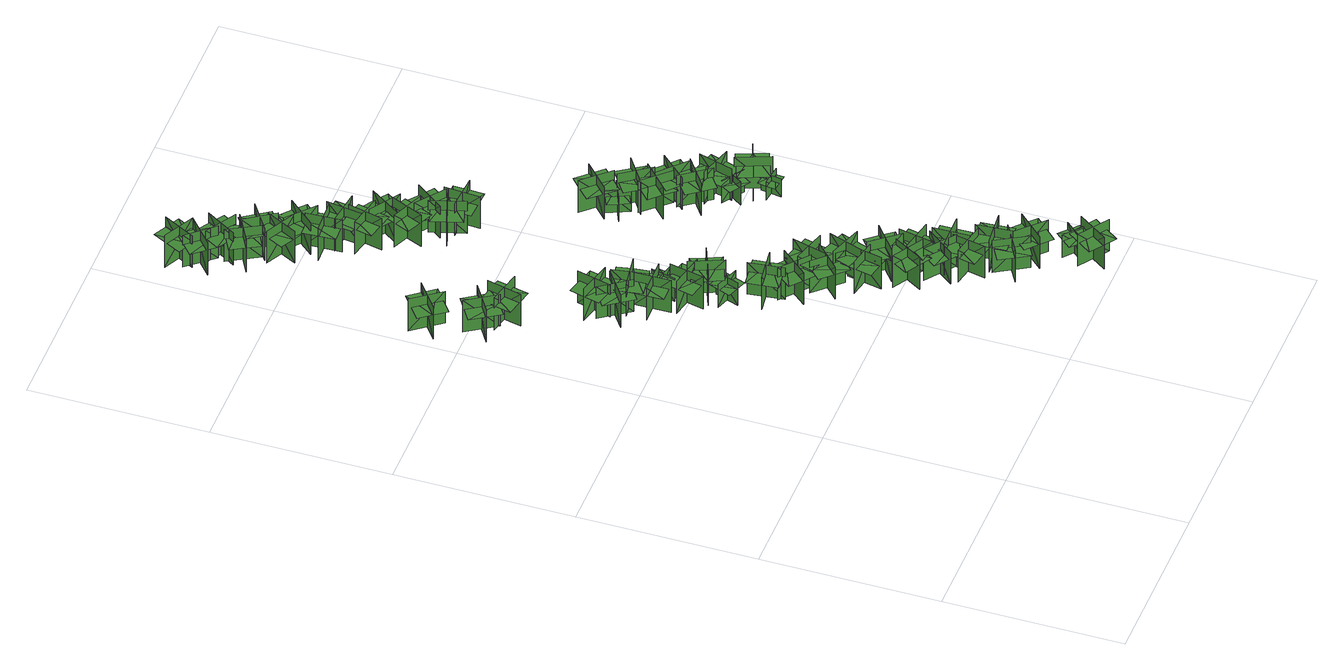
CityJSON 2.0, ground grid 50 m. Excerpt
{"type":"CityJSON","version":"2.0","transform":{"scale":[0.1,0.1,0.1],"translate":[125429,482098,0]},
"CityObjects":{
"tree1":{"type":"SolitaryVegetationObject","geometry":[{"type":"MultiSurface","lod":"1","boundaries":[[[0,1,2]],[[0,2,3]],[[4,5,6]],[[4,6,7]],[[8,9,10]],[[8,10,11]],[[8,11,12]],[[8,12,13]]]}]},
"tree2":{"type":"SolitaryVegetationObject","geometry":[{"type":"MultiSurface","lod":"1","boundaries":[[[14,15,16]],[[14,16,17]],[[18,19,20]],[[18,20,21]],[[22,23,24]],[[22,24,25]],[[22,25,26]],[[22,26,27]]]}]},
"tree3":{"type":"SolitaryVegetationObject","geometry":[{"type":"MultiSurface","lod":"1","boundaries":[[[28,29,30]],[[28,30,31]],[[32,33,34]],[[32,34,35]],[[36,37,38]],[[36,38,39]],[[36,39,40]],[[36,40,41]]]}]},
"tree4":{"type":"SolitaryVegetationObject","geometry":[{"type":"MultiSurface","lod":"1","boundaries":[[[42,43,44]],[[42,44,45]],[[46,47,48]],[[46,48,49]],[[50,51,52]],[[50,52,53]],[[50,53,54]],[[50,54,55]]]}]},
"tree5":{"type":"SolitaryVegetationObject","geometry":[{"type":"MultiSurface","lod":"1","boundaries":[[[56,57,58]],[[56,58,59]],[[60,61,62]],[[60,62,63]],[[64,65,66]],[[64,66,67]],[[64,67,68]],[[64,68,69]]]}]},
"tree6":{"type":"SolitaryVegetationObject","geometry":[{"type":"MultiSurface","lod":"1","boundaries":[[[70,71,72]],[[70,72,73]],[[74,75,76]],[[74,76,77]],[[78,79,80]],[[78,80,81]],[[78,81,82]],[[78,82,83]]]}]},
"tree7":{"type":"SolitaryVegetationObject","geometry":[{"type":"MultiSurface","lod":"1","boundaries":[[[84,85,86]],[[84,86,87]],[[88,89,90]],[[88,90,91]],[[92,93,94]],[[92,94,95]],[[92,95,96]],[[92,96,97]]]}]},
"tree8":{"type":"SolitaryVegetationObject","geometry":[{"type":"MultiSurface","lod":"1","boundaries":[[[98,99,100]],[[98,100,101]],[[102,103,104]],[[102,104,105]],[[106,107,108]],[[106,108,109]],[[106,109,110]],[[106,110,111]]]}]},
"tree9":{"type":"SolitaryVegetationObject","geometry":[{"type":"MultiSurface","lod":"1","boundaries":[[[112,113,114]],[[112,114,115]],[[116,117,118]],[[116,118,119]],[[120,121,122]],[[120,122,123]],[[120,123,124]],[[120,124,125]]]}]},
"tree10":{"type":"SolitaryVegetationObject","geometry":[{"type":"MultiSurface","lod":"1","boundaries":[[[126,127,128]],[[126,128,129]],[[130,131,132]],[[130,132,133]],[[134,135,136]],[[134,136,137]],[[134,137,138]],[[134,138,139]]]}]},
"tree11":{"type":"SolitaryVegetationObject","geometry":[{"type":"MultiSurface","lod":"1","boundaries":[[[140,141,142]],[[140,142,143]],[[144,145,146]],[[144,146,147]],[[148,149,150]],[[148,150,151]],[[148,151,152]],[[148,152,153]]]}]},
"tree12":{"type":"SolitaryVegetationObject","geometry":[{"type":"MultiSurface","lod":"1","boundaries":[[[154,155,156]],[[154,156,157]],[[158,159,160]],[[158,160,161]],[[162,163,164]],[[162,164,165]],[[162,165,166]],[[162,166,167]]]}]},
"tree13":{"type":"SolitaryVegetationObject","geometry":[{"type":"MultiSurface","lod":"1","boundaries":[[[168,169,170]],[[168,170,171]],[[172,173,174]],[[172,174,175]],[[176,177,178]],[[176,178,179]],[[176,179,180]],[[176,180,181]]]}]},
"tree14":{"type":"SolitaryVegetationObject","geometry":[{"type":"MultiSurface","lod":"1","boundaries":[[[182,183,184]],[[182,184,185]],[[186,187,188]],[[186,188,189]],[[190,191,192]],[[190,192,193]],[[190,193,194]],[[190,194,195]]]}]},
"tree15":{"type":"SolitaryVegetationObject","geometry":[{"type":"MultiSurface","lod":"1","boundaries":[[[196,197,198]],[[196,198,199]],[[200,201,202]],[[200,202,203]],[[204,205,206]],[[204,206,207]],[[204,207,208]],[[204,208,209]]]}]},
"tree16":{"type":"SolitaryVegetationObject","geometry":[{"type":"MultiSurface","lod":"1","boundaries":[[[210,211,212]],[[210,212,213]],[[214,215,216]],[[214,216,217]],[[218,219,220]],[[218,220,221]],[[218,221,222]],[[218,222,223]]]}]},
"tree17":{"type":"SolitaryVegetationObject","geometry":[{"type":"MultiSurface","lod":"1","boundaries":[[[224,225,226]],[[224,226,227]],[[228,229,230]],[[228,230,231]],[[232,233,234]],[[232,234,235]],[[232,235,236]],[[232,236,237]]]}]},
"tree18":{"type":"SolitaryVegetationObject","geometry":[{"type":"MultiSurface","lod":"1","boundaries":[[[238,239,240]],[[238,240,241]],[[242,243,244]],[[242,244,245]],[[246,247,248]],[[246,248,249]],[[246,249,250]],[[246,250,251]]]}]},
"tree19":{"type":"SolitaryVegetationObject","geometry":[{"type":"MultiSurface","lod":"1","boundaries":[[[252,253,254]],[[252,254,255]],[[256,257,258]],[[256,258,259]],[[260,261,262]],[[260,262,263]],[[260,263,264]],[[260,264,265]]]}]},
"tree20":{"type":"SolitaryVegetationObject","geometry":[{"type":"MultiSurface","lod":"1","boundaries":[[[266,267,268]],[[266,268,269]],[[270,271,272]],[[270,272,273]],[[274,275,276]],[[274,276,277]],[[274,277,278]],[[274,278,279]]]}]},
"tree21":{"type":"SolitaryVegetationObject","geometry":[{"type":"MultiSurface","lod":"1","boundaries":[[[280,281,282]],[[280,282,283]],[[284,285,286]],[[284,286,287]],[[288,289,290]],[[288,290,291]],[[288,291,292]],[[288,292,293]]]}]},
"tree22":{"type":"SolitaryVegetationObject","geometry":[{"type":"MultiSurface","lod":"1","boundaries":[[[294,295,296]],[[294,296,297]],[[298,299,300]],[[298,300,301]],[[302,303,304]],[[302,304,305]],[[302,305,306]],[[302,306,307]]]}]},
"tree23":{"type":"SolitaryVegetationObject","geometry":[{"type":"MultiSurface","lod":"1","boundaries":[[[308,309,310]],[[308,310,311]],[[312,313,314]],[[312,314,315]],[[316,317,318]],[[316,318,319]],[[316,319,320]],[[316,320,321]]]}]},
"tree24":{"type":"SolitaryVegetationObject","geometry":[{"type":"MultiSurface","lod":"1","boundaries":[[[322,323,324]],[[322,324,325]],[[326,327,328]],[[326,328,329]],[[330,331,332]],[[330,332,333]],[[330,333,334]],[[330,334,335]]]}]},
"tree25":{"type":"SolitaryVegetationObject","geometry":[{"type":"MultiSurface","lod":"1","boundaries":[[[336,337,338]],[[336,338,339]],[[340,341,342]],[[340,342,343]],[[344,345,346]],[[344,346,347]],[[344,347,348]],[[344,348,349]]]}]},
"tree26":{"type":"SolitaryVegetationObject","geometry":[{"type":"MultiSurface","lod":"1","boundaries":[[[350,351,352]],[[350,352,353]],[[354,355,356]],[[354,356,357]],[[358,359,360]],[[358,360,361]],[[358,361,362]],[[358,362,363]]]}]},
"tree27":{"type":"SolitaryVegetationObject","geometry":[{"type":"MultiSurface","lod":"1","boundaries":[[[364,365,366]],[[364,366,367]],[[368,369,370]],[[368,370,371]],[[372,373,374]],[[372,374,375]],[[372,375,376]],[[372,376,377]]]}]},
"tree28":{"type":"SolitaryVegetationObject","geometry":[{"type":"MultiSurface","lod":"1","boundaries":[[[378,379,380]],[[378,380,381]],[[382,383,384]],[[382,384,385]],[[386,387,388]],[[386,388,389]],[[386,389,390]],[[386,390,391]]]}]},
"tree29":{"type":"SolitaryVegetationObject","geometry":[{"type":"MultiSurface","lod":"1","boundaries":[[[392,393,394]],[[392,394,395]],[[396,397,398]],[[396,398,399]],[[400,401,402]],[[400,402,403]],[[400,403,404]],[[400,404,405]]]}]},
"tree30":{"type":"SolitaryVegetationObject","geometry":[{"type":"MultiSurface","lod":"1","boundaries":[[[406,407,408]],[[406,408,409]],[[410,411,412]],[[410,412,413]],[[414,415,416]],[[414,416,417]],[[414,417,418]],[[414,418,419]]]}]},
"tree31":{"type":"SolitaryVegetationObject","geometry":[{"type":"MultiSurface","lod":"1","boundaries":[[[420,421,422]],[[420,422,423]],[[424,425,426]],[[424,426,427]],[[428,429,430]],[[428,430,431]],[[428,431,432]],[[428,432,433]]]}]},
"tree32":{"type":"SolitaryVegetationObject","geometry":[{"type":"MultiSurface","lod":"1","boundaries":[[[434,435,436]],[[434,436,437]],[[438,439,440]],[[438,440,441]],[[442,443,444]],[[442,444,445]],[[442,445,446]],[[442,446,447]]]}]},
"tree33":{"type":"SolitaryVegetationObject","geometry":[{"type":"MultiSurface","lod":"1","boundaries":[[[448,449,450]],[[448,450,451]],[[452,453,454]],[[452,454,455]],[[456,457,458]],[[456,458,459]],[[456,459,460]],[[456,460,461]]]}]},
"tree34":{"type":"SolitaryVegetationObject","geometry":[{"type":"MultiSurface","lod":"1","boundaries":[[[462,463,464]],[[462,464,465]],[[466,467,468]],[[466,468,469]],[[470,471,472]],[[470,472,473]],[[470,473,474]],[[470,474,475]]]}]},
"tree35":{"type":"SolitaryVegetationObject","geometry":[{"type":"MultiSurface","lod":"1","boundaries":[[[476,477,478]],[[476,478,479]],[[480,481,482]],[[480,482,483]],[[484,485,486]],[[484,486,487]],[[484,487,488]],[[484,488,489]]]}]},
"tree36":{"type":"SolitaryVegetationObject","geometry":[{"type":"MultiSurface","lod":"1","boundaries":[[[490,491,492]],[[490,492,493]],[[494,495,496]],[[494,496,497]],[[498,499,500]],[[498,500,501]],[[498,501,502]],[[498,502,503]]]}]},
"tree37":{"type":"SolitaryVegetationObject","geometry":[{"type":"MultiSurface","lod":"1","boundaries":[[[504,505,506]],[[504,506,507]],[[508,509,510]],[[508,510,511]],[[512,513,514]],[[512,514,515]],[[512,515,516]],[[512,516,517]]]}]},
"tree38":{"type":"SolitaryVegetationObject","geometry":[{"type":"MultiSurface","lod":"1","boundaries":[[[518,519,520]],[[518,520,521]],[[522,523,524]],[[522,524,525]],[[526,527,528]],[[526,528,529]],[[526,529,530]],[[526,530,531]]]}]},
"tree39":{"type":"SolitaryVegetationObject","geometry":[{"type":"MultiSurface","lod":"1","boundaries":[[[532,533,534]],[[532,534,535]],[[536,537,538]],[[536,538,539]],[[540,541,542]],[[540,542,543]],[[540,543,544]],[[540,544,545]]]}]},
"tree40":{"type":"SolitaryVegetationObject","geometry":[{"type":"MultiSurface","lod":"1","boundaries":[[[546,547,548]],[[546,548,549]],[[550,551,552]],[[550,552,553]],[[554,555,556]],[[554,556,557]],[[554,557,558]],[[554,558,559]]]}]},
"tree41":{"type":"SolitaryVegetationObject","geometry":[{"type":"MultiSurface","lod":"1","boundaries":[[[560,561,562]],[[560,562,563]],[[564,565,566]],[[564,566,567]],[[568,569,570]],[[568,570,571]],[[568,571,572]],[[568,572,573]]]}]},
"tree42":{"type":"SolitaryVegetationObject","geometry":[{"type":"MultiSurface","lod":"1","boundaries":[[[574,575,576]],[[574,576,577]],[[578,579,580]],[[578,580,581]],[[582,583,584]],[[582,584,585]],[[582,585,586]],[[582,586,587]]]}]},
"tree43":{"type":"SolitaryVegetationObject","geometry":[{"type":"MultiSurface","lod":"1","boundaries":[[[588,589,590]],[[588,590,591]],[[592,593,594]],[[592,594,595]],[[596,597,598]],[[596,598,599]],[[596,599,600]],[[596,600,601]]]}]},
"tree44":{"type":"SolitaryVegetationObject","geometry":[{"type":"MultiSurface","lod":"1","boundaries":[[[602,603,604]],[[602,604,605]],[[606,607,608]],[[606,608,609]],[[610,611,612]],[[610,612,613]],[[610,613,614]],[[610,614,615]]]}]},
"tree45":{"type":"SolitaryVegetationObject","geometry":[{"type":"MultiSurface","lod":"1","boundaries":[[[616,617,618]],[[616,618,619]],[[620,621,622]],[[620,622,623]],[[624,625,626]],[[624,626,627]],[[624,627,628]],[[624,628,629]]]}]},
"tree46":{"type":"SolitaryVegetationObject","geometry":[{"type":"MultiSurface","lod":"1","boundaries":[[[630,631,632]],[[630,632,633]],[[634,635,636]],[[634,636,637]],[[638,639,640]],[[638,640,641]],[[638,641,642]],[[638,642,643]]]}]},
"tree47":{"type":"SolitaryVegetationObject","geometry":[{"type":"MultiSurface","lod":"1","boundaries":[[[644,645,646]],[[644,646,647]],[[648,649,650]],[[648,650,651]],[[652,653,654]],[[652,654,655]],[[652,655,656]],[[652,656,657]]]}]},
"tree48":{"type":"SolitaryVegetationObject","geometry":[{"type":"MultiSurface","lod":"1","boundaries":[[[658,659,660]],[[658,660,661]],[[662,663,664]],[[662,664,665]],[[666,667,668]],[[666,668,669]],[[666,669,670]],[[666,670,671]]]}]},
"tree49":{"type":"SolitaryVegetationObject","geometry":[{"type":"MultiSurface","lod":"1","boundaries":[[[672,673,674]],[[672,674,675]],[[676,677,678]],[[676,678,679]],[[680,681,682]],[[680,682,683]],[[680,683,684]],[[680,684,685]]]}]},
"tree50":{"type":"SolitaryVegetationObject","geometry":[{"type":"MultiSurface","lod":"1","boundaries":[[[686,687,688]],[[686,688,689]],[[690,691,692]],[[690,692,693]],[[694,695,696]],[[694,696,697]],[[694,697,698]],[[694,698,699]]]}]},
"tree51":{"type":"SolitaryVegetationObject","geometry":[{"type":"MultiSurface","lod":"1","boundaries":[[[700,701,702]],[[700,702,703]],[[704,705,706]],[[704,706,707]],[[708,709,710]],[[708,710,711]],[[708,711,712]],[[708,712,713]]]}]},
"tree52":{"type":"SolitaryVegetationObject","geometry":[{"type":"MultiSurface","lod":"1","boundaries":[[[714,715,716]],[[714,716,717]],[[718,719,720]],[[718,720,721]],[[722,723,724]],[[722,724,725]],[[722,725,726]],[[722,726,727]]]}]},
"tree53":{"type":"SolitaryVegetationObject","geometry":[{"type":"MultiSurface","lod":"1","boundaries":[[[728,729,730]],[[728,730,731]],[[732,733,734]],[[732,734,735]],[[736,737,738]],[[736,738,739]],[[736,739,740]],[[736,740,741]]]}]}
},
"vertices":[
[34,1645,16],[94,1565,16],[94,1565,125],[34,1645,125],[25,1574,16],[105,1634,16],[105,1634,125],[25,1574,125],[28,1576,95],[54,1541,95],[128,1597,95],[101,1632,95],[75,1666,95],[2,1611,95],
[66,1443,10],[150,1497,10],[150,1497,119],[66,1443,119],[136,1429,10],[82,1513,10],[82,1513,119],[136,1429,119],[134,1432,88],[171,1456,88],[121,1533,88],[84,1509,88],[47,1486,88],[97,1408,88],
[212,1416,13],[114,1438,13],[114,1438,122],[212,1416,122],[173,1476,13],[151,1378,13],[151,1378,122],[173,1476,122],[172,1472,91],[129,1482,91],[109,1392,91],[152,1382,91],[194,1373,91],[214,1463,91],
[237,1136,7],[318,1194,7],[318,1194,116],[237,1136,116],[307,1125,7],[249,1207,7],[249,1207,116],[307,1125,116],[305,1128,86],[341,1154,86],[287,1229,86],[252,1203,86],[216,1178,86],[269,1103,86],
[288,1271,10],[264,1173,10],[264,1173,119],[288,1271,119],[227,1233,10],[325,1209,10],[325,1209,119],[227,1233,119],[231,1232,89],[221,1190,89],[310,1167,89],[321,1210,89],[331,1252,89],[242,1275,89],
[378,1081,14],[278,1079,14],[278,1079,123],[378,1081,123],[326,1130,14],[328,1030,14],[328,1030,123],[326,1130,123],[326,1126,93],[282,1126,93],[284,1034,93],[327,1034,93],[371,1035,93],[370,1127,93],
[332,1091,16],[316,1190,16],[316,1190,125],[332,1091,125],[373,1149,16],[274,1133,16],[274,1133,125],[373,1149,125],[369,1149,95],[362,1192,95],[271,1177,95],[278,1134,95],[285,1091,95],[376,1105,95],
[385,1052,18],[364,954,18],[364,954,127],[385,1052,127],[325,1013,18],[423,992,18],[423,992,127],[325,1013,127],[329,1012,96],[320,969,96],[410,950,96],[419,992,96],[429,1035,96],[339,1055,96],
[381,920,19],[449,895,19],[449,895,97],[381,920,97],[404,874,19],[428,941,19],[428,941,97],[404,874,97],[405,876,75],[434,866,75],[456,927,75],[427,938,75],[398,949,75],[375,887,75],
[335,1074,23],[405,1058,23],[405,1058,101],[335,1074,101],[362,1031,23],[378,1100,23],[378,1100,101],[362,1031,101],[363,1033,79],[393,1026,79],[408,1090,79],[378,1097,79],[347,1105,79],[332,1040,79],
[467,767,19],[454,866,19],[454,866,128],[467,767,128],[510,824,19],[411,811,19],[411,811,128],[510,824,128],[506,823,98],[501,867,98],[409,855,98],[415,812,98],[420,768,98],[512,780,98],
[401,1011,24],[439,919,24],[439,919,133],[401,1011,133],[374,945,24],[467,983,24],[467,983,133],[374,945,133],[378,946,103],[395,906,103],[480,941,103],[463,982,103],[446,1022,103],[361,987,103],
[535,719,20],[458,784,20],[458,784,129],[535,719,129],[528,790,20],[463,714,20],[463,714,129],[528,790,129],[525,787,98],[492,815,98],[433,745,98],[466,717,98],[500,689,98],[559,759,98],
[578,713,24],[506,644,24],[506,644,133],[578,713,133],[507,714,24],[576,641,24],[576,641,133],[507,714,133],[510,711,103],[478,680,103],[542,614,103],[573,644,103],[605,675,103],[541,741,103],
[538,603,28],[636,582,28],[636,582,136],[538,603,136],[578,543,28],[598,641,28],[598,641,136],[578,543,136],[578,547,106],[621,538,106],[640,629,106],[597,637,106],[554,646,106],[535,556,106],
[538,682,33],[565,779,33],[565,779,142],[538,682,142],[600,718,33],[504,745,33],[504,745,142],[600,718,142],[596,719,112],[608,761,112],[519,786,112],[508,744,112],[496,701,112],[585,677,112],
[71,2206,14],[147,2272,14],[147,2272,123],[71,2206,123],[143,2202,14],[78,2277,14],[78,2277,123],[143,2202,123],[140,2205,92],[173,2233,92],[113,2303,92],[80,2274,92],[47,2246,92],[107,2176,92],
[679,465,28],[593,517,28],[593,517,137],[679,465,137],[661,535,28],[609,449,28],[609,449,137],[661,535,137],[659,531,107],[622,554,107],[574,475,107],[611,453,107],[649,430,107],[697,508,107],
[549,664,37],[643,631,37],[643,631,145],[549,664,145],[580,600,37],[613,694,37],[613,694,145],[580,600,145],[582,603,115],[623,589,115],[653,676,115],[612,690,115],[571,705,115],[540,618,115],
[63,2321,13],[153,2275,13],[153,2275,122],[63,2321,122],[86,2253,13],[132,2342,13],[132,2342,122],[86,2253,122],[88,2257,91],[127,2237,91],[169,2319,91],[130,2339,91],[91,2359,91],[49,2276,91],
[182,2095,15],[134,2183,15],[134,2183,124],[182,2095,124],[202,2164,15],[114,2116,15],[114,2116,124],[202,2164,124],[198,2162,93],[177,2201,93],[96,2157,93],[117,2118,93],[138,2080,93],[219,2124,93],
[609,594,39],[672,516,39],[672,516,148],[609,594,148],[602,523,39],[680,586,39],[680,586,148],[602,523,148],[605,526,117],[633,491,117],[705,549,117],[677,583,117],[650,617,117],[578,560,117],
[656,380,27],[717,459,27],[717,459,136],[656,380,136],[727,389,27],[647,451,27],[647,451,136],[727,389,136],[723,392,106],[750,427,106],[678,483,106],[651,448,106],[624,414,106],[697,357,106],
[130,2157,14],[183,2242,14],[183,2242,123],[130,2157,123],[200,2174,14],[115,2227,14],[115,2227,123],[200,2174,123],[196,2176,93],[219,2213,93],[141,2262,93],[118,2225,93],[95,2188,93],[173,2139,93],
[162,2076,17],[251,2030,17],[251,2030,126],[162,2076,126],[185,2008,17],[231,2097,17],[231,2097,126],[185,2008,126],[187,2011,96],[226,1991,96],[268,2073,96],[229,2093,96],[190,2113,96],[148,2032,96],
[768,344,27],[670,365,27],[670,365,135],[768,344,135],[728,404,27],[707,306,27],[707,306,135],[728,404,135],[727,400,105],[684,409,105],[665,319,105],[708,310,105],[751,300,105],[770,391,105],
[733,475,32],[634,495,32],[634,495,141],[733,475,141],[692,534,32],[673,436,32],[673,436,141],[692,534,141],[691,530,111],[648,539,111],[630,448,111],[673,440,111],[716,431,111],[734,522,111],
[806,277,26],[719,227,26],[719,227,135],[806,277,135],[736,295,26],[786,208,26],[786,208,135],[736,295,135],[738,291,105],[700,269,105],[746,189,105],[784,211,105],[822,233,105],[776,313,105],
[170,2084,16],[253,2141,16],[253,2141,125],[170,2084,125],[241,2072,16],[184,2155,16],[184,2155,125],[241,2072,125],[238,2075,94],[274,2100,94],[223,2176,94],[187,2151,94],[150,2127,94],[202,2050,94],
[727,354,33],[726,455,33],[726,455,142],[727,354,142],[777,406,33],[677,405,33],[677,405,142],[777,406,142],[773,406,112],[772,450,112],[680,449,112],[681,405,112],[681,361,112],[773,362,112],
[313,1959,19],[213,1954,19],[213,1954,128],[313,1959,128],[260,2006,19],[265,1906,19],[265,1906,128],[260,2006,128],[260,2002,98],[216,2000,98],[221,1908,98],[265,1910,98],[309,1913,98],[303,2005,98],
[725,300,34],[825,308,34],[825,308,143],[725,300,143],[780,254,34],[772,354,34],[772,354,143],[780,254,143],[780,258,113],[824,262,113],[816,354,113],[772,350,113],[729,346,113],[736,255,113],
[224,2051,18],[299,1985,18],[299,1985,127],[224,2051,127],[229,1980,18],[295,2055,18],[295,2055,127],[229,1980,127],[232,1983,97],[264,1954,97],[325,2023,97],[293,2052,97],[260,2081,97],[199,2012,97],
[364,1850,21],[266,1872,21],[266,1872,130],[364,1850,130],[325,1910,21],[303,1812,21],[303,1812,130],[325,1910,130],[324,1906,100],[281,1916,100],[262,1826,100],[304,1816,100],[347,1807,100],[367,1897,100],
[779,253,34],[851,183,34],[851,183,143],[779,253,143],[781,181,34],[850,254,34],[850,254,143],[781,181,143],[784,184,113],[816,154,113],[879,220,113],[848,251,113],[816,281,113],[752,214,113],
[907,36,32],[825,93,32],[825,93,141],[907,36,141],[894,107,32],[837,24,32],[837,24,141],[894,107,141],[891,103,110],[855,128,110],[803,53,110],[839,28,110],[875,3,110],[928,78,110],
[261,1925,20],[361,1912,20],[361,1912,129],[261,1925,129],[305,1868,20],[319,1968,20],[319,1968,129],[305,1868,129],[306,1872,99],[349,1867,99],[361,1958,99],[318,1964,99],[275,1969,99],[263,1878,99],
[415,1745,22],[323,1785,22],[323,1785,131],[415,1745,131],[388,1811,22],[348,1719,22],[348,1719,131],[388,1811,131],[387,1807,100],[347,1825,100],[310,1741,100],[350,1723,100],[390,1706,100],[427,1790,100],
[842,89,37],[889,143,37],[889,143,114],[842,89,114],[893,93,37],[839,140,37],[839,140,114],[893,93,114],[891,95,93],[911,118,93],[862,162,93],[841,138,93],[821,115,93],[870,71,93],
[326,1854,21],[409,1798,21],[409,1798,129],[326,1854,129],[340,1784,21],[397,1867,21],[397,1867,129],[340,1784,129],[343,1787,99],[379,1763,99],[431,1839,99],[395,1864,99],[358,1888,99],[307,1812,99],
[436,1625,22],[408,1721,22],[408,1721,131],[436,1625,131],[469,1688,22],[373,1659,22],[373,1659,131],[469,1688,131],[466,1687,100],[453,1729,100],[365,1703,100],[377,1661,100],[390,1618,100],[478,1645,100],
[468,1693,21],[388,1753,21],[388,1753,129],[468,1693,129],[458,1764,21],[397,1684,21],[397,1684,129],[458,1764,129],[455,1760,99],[420,1787,99],[365,1714,99],[399,1687,99],[434,1661,99],[490,1734,99],
[472,1700,21],[467,1600,21],[467,1600,129],[472,1700,129],[419,1652,21],[519,1647,21],[519,1647,129],[419,1652,129],[423,1651,99],[421,1608,99],[513,1603,99],[515,1647,99],[517,1691,99],[426,1695,99],
[650,1251,28],[621,1316,28],[621,1316,106],[650,1251,106],[668,1299,28],[603,1269,28],[603,1269,106],[668,1299,106],[665,1298,84],[652,1326,84],[592,1299,84],[605,1271,84],[618,1242,84],[678,1269,84],
[602,1308,25],[675,1376,25],[675,1376,134],[602,1308,134],[673,1306,25],[605,1380,25],[605,1380,134],[673,1306,134],[670,1309,104],[703,1339,104],[640,1406,104],[608,1377,104],[576,1347,104],[638,1279,104],
[719,1159,29],[651,1233,29],[651,1233,138],[719,1159,138],[721,1231,29],[648,1163,29],[648,1163,138],[721,1231,138],[718,1228,108],[689,1260,108],[621,1198,108],[651,1166,108],[680,1134,108],[748,1196,108],
[701,1145,32],[760,1064,32],[760,1064,141],[701,1145,141],[691,1074,32],[772,1133,32],[772,1133,141],[691,1074,141],[694,1076,111],[720,1041,111],[794,1096,111],[768,1131,111],[742,1166,111],[668,1112,111],
[730,1281,28],[648,1224,28],[648,1224,137],[730,1281,137],[660,1293,28],[717,1211,28],[717,1211,137],[660,1293,137],[662,1290,107],[626,1265,107],[678,1189,107],[714,1214,107],[750,1239,107],[698,1315,107],
[695,1201,30],[768,1132,30],[768,1132,139],[695,1201,139],[698,1129,30],[766,1202,30],[766,1202,139],[698,1129,139],[701,1132,109],[733,1102,109],[796,1169,109],[764,1199,109],[732,1229,109],[669,1162,109],
[802,1050,34],[761,991,34],[761,991,112],[802,1050,112],[752,1040,34],[811,999,34],[811,999,112],[752,1040,112],[754,1039,90],[737,1013,90],[791,975,90],[808,1001,90],[826,1027,90],[772,1064,90],
[736,1082,32],[832,1054,32],[832,1054,141],[736,1082,141],[771,1019,32],[799,1116,32],[799,1116,141],[771,1019,141],[772,1023,110],[814,1011,110],[840,1099,110],[798,1112,110],[756,1124,110],[730,1035,110],
[823,902,36],[831,959,36],[831,959,98],[823,902,98],[856,927,36],[799,935,36],[799,935,98],[856,927,98],[853,927,81],[857,952,81],[805,960,81],[801,935,81],[798,910,81],[850,903,81],
[851,935,34],[815,1028,34],[815,1028,142],[851,935,142],[879,1000,34],[786,965,34],[786,965,142],[879,1000,142],[876,999,112],[860,1040,112],[774,1007,112],[789,966,112],[805,925,112],[891,958,112]
]}
